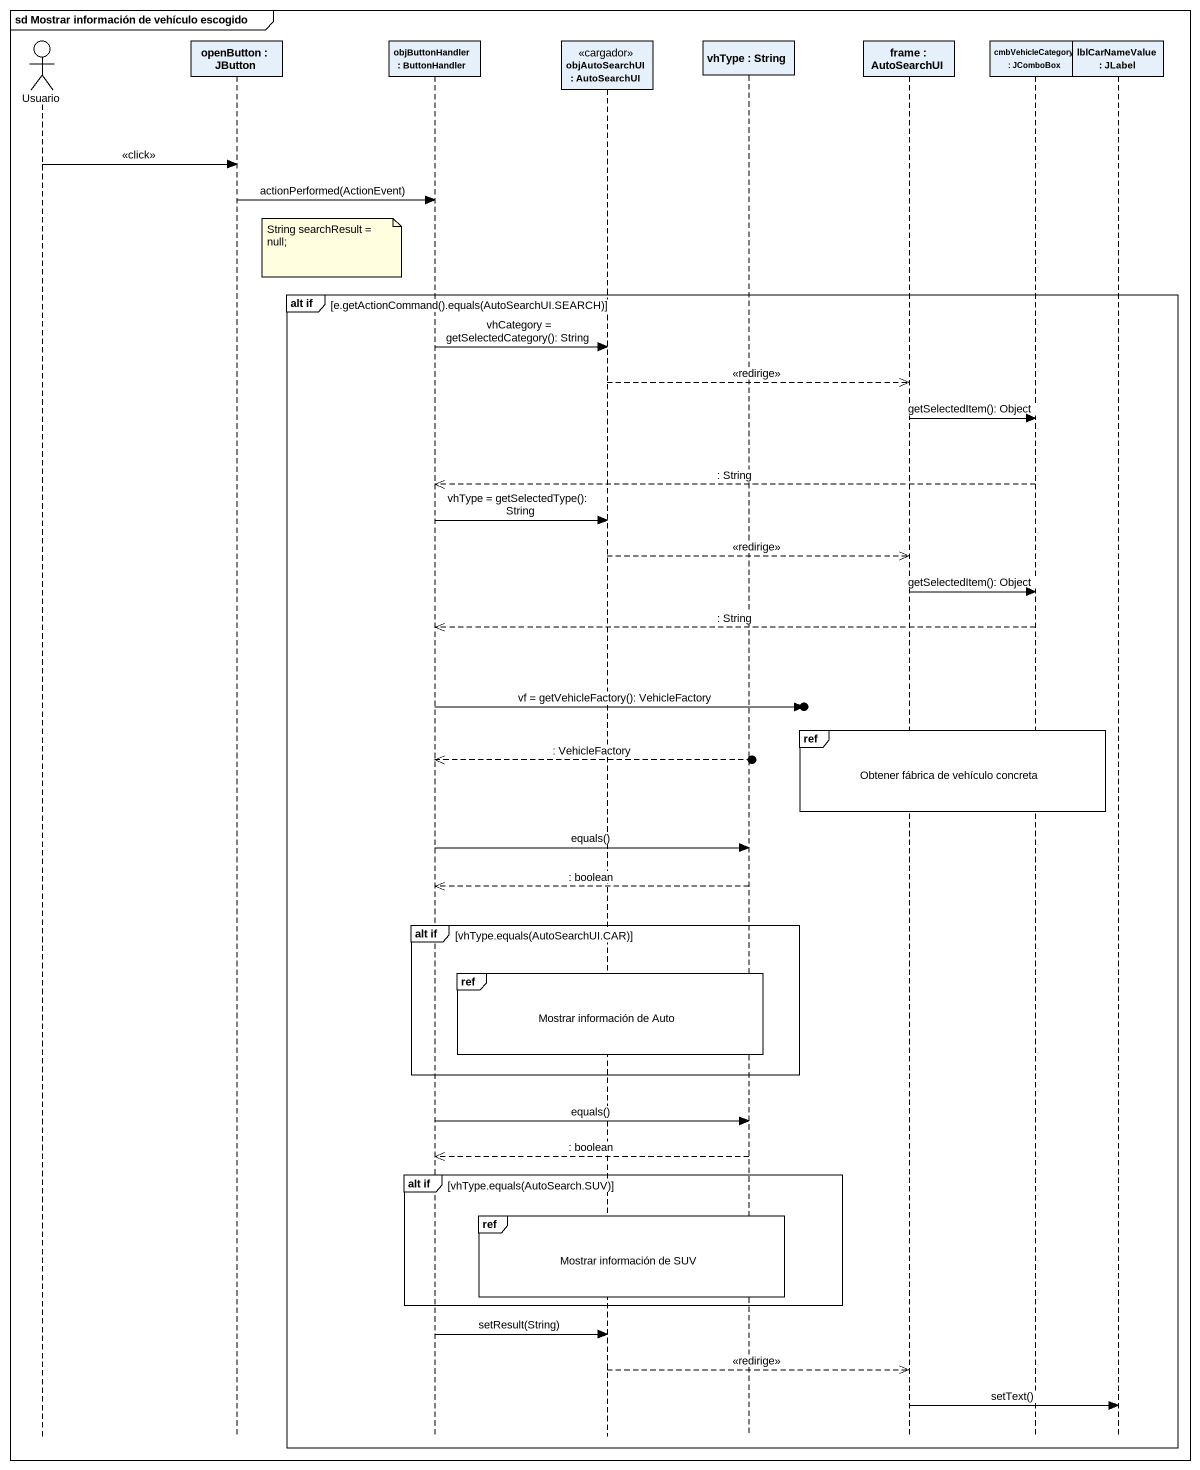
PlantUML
@startuml
mainframe sd Mostrar información de vehículo escogido
hide footbox
actor Usuario
participant "openButton : JButton" as openButton
participant "objButtonHandler : ButtonHandler" as objButtonHandler
participant "objAutoSearchUI : AutoSearchUI" as objAutoSearchUI <<cargador>>
participant "vhType : String" as vhType
participant "frame : AutoSearchUI" as frame_
participant "cmbVehicleCategory : JComboBox" as cmbVehicleCategory
participant "lblCarNameValue : JLabel" as lblCarNameValue

Usuario -> openButton : <<click>>
openButton -> objButtonHandler : actionPerformed(ActionEvent)
note right of openButton : String searchResult = null;
group alt if [e.getActionCommand().equals(AutoSearchUI.SEARCH)]
  objButtonHandler -> objAutoSearchUI : vhCategory = getSelectedCategory(): String
  objAutoSearchUI -->> frame_ : <<redirige>>
  frame_ -> cmbVehicleCategory : getSelectedItem(): Object
  cmbVehicleCategory -->> objButtonHandler : : String
  objButtonHandler -> objAutoSearchUI : vhType = getSelectedType(): String
  objAutoSearchUI -->> frame_ : <<redirige>>
  frame_ -> cmbVehicleCategory : getSelectedItem(): Object
  cmbVehicleCategory -->> objButtonHandler : : String
  objButtonHandler ->o] : vf = getVehicleFactory(): VehicleFactory
  ref over frame_, cmbVehicleCategory : Obtener fábrica de vehículo concreta
  objButtonHandler <<--o] : : VehicleFactory
  objButtonHandler -> vhType : equals()
  vhType -->> objButtonHandler : : boolean
  group alt if [vhType.equals(AutoSearchUI.CAR)]
    ref over objAutoSearchUI, vhType : Mostrar información de Auto
  end
  objButtonHandler -> vhType : equals()
  vhType -->> objButtonHandler : : boolean
  group alt if [vhType.equals(AutoSearch.SUV)]
    ref over objAutoSearchUI, vhType : Mostrar información de SUV
  end
  objButtonHandler -> objAutoSearchUI : setResult(String)
  objAutoSearchUI -->> frame_ : <<redirige>>
  frame_ -> lblCarNameValue : setText()
end
@enduml
